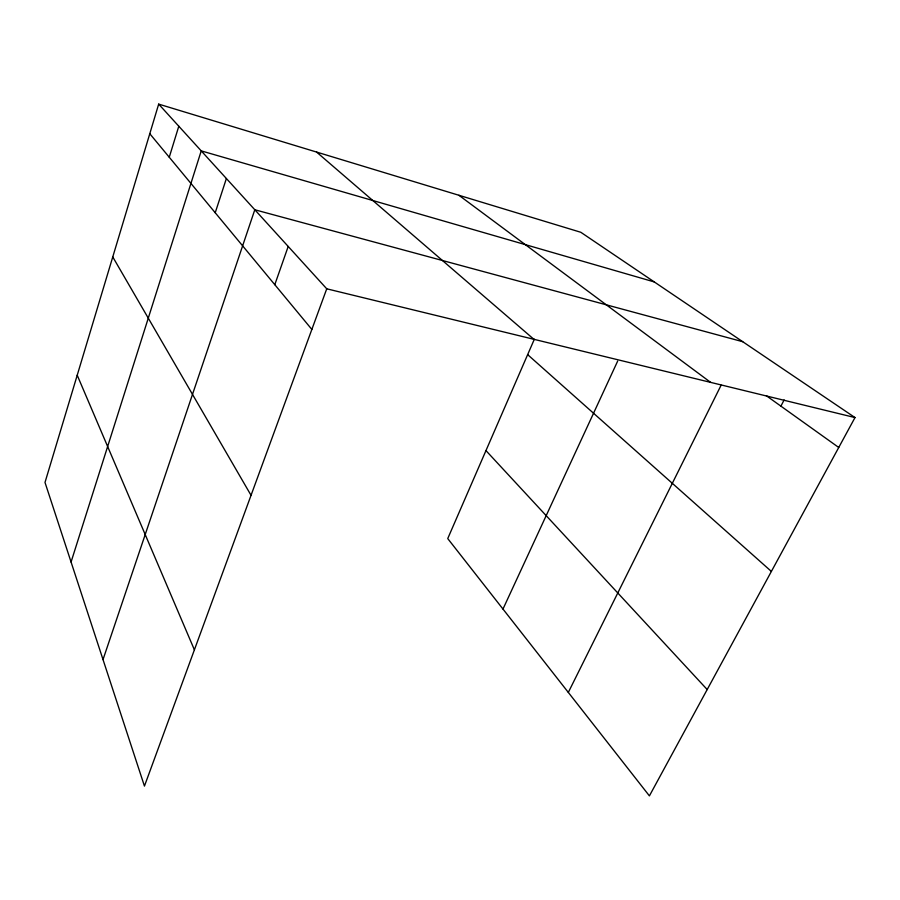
<?xml version="1.0" encoding="UTF-8"?>
<svg xmlns="http://www.w3.org/2000/svg" width="900" height="900" viewBox="0 0 900 900"><rect width="100%" height="100%" fill="white"/><g stroke="black" fill="none" stroke-linecap="round" stroke-linejoin="round"><path stroke-width="1.35" d="M158.681 104.119L45 482.434L144.45 786.094L326.745 288.81L158.681 104.119L580.804 232.279L855 417.566L649.406 795.881L447.739 538.582L534.33 339.255M169.256 157.23L178.796 126.236M71.066 562.039L201.229 150.885L654.266 281.925M215.224 212.737L226.384 178.526M103.016 659.587L254.801 209.756L742.736 341.707M274.793 284.681L288.202 246.454M502.976 609.064L617.659 361.103M568.316 692.426L721.114 385.2M780.908 406.147L784.136 399.926M326.745 288.81L855 417.566M766.271 395.685L838.744 447.48M458.921 195.278L710.651 382.387M316.586 152.066L533.914 339.311M527.648 354.623L771.39 571.433M485.955 450.596L707.197 689.546M149.782 133.718L311.85 329.434M112.759 256.928L251.044 495.315M77.22 375.21L194.4 649.845"/></g></svg>
